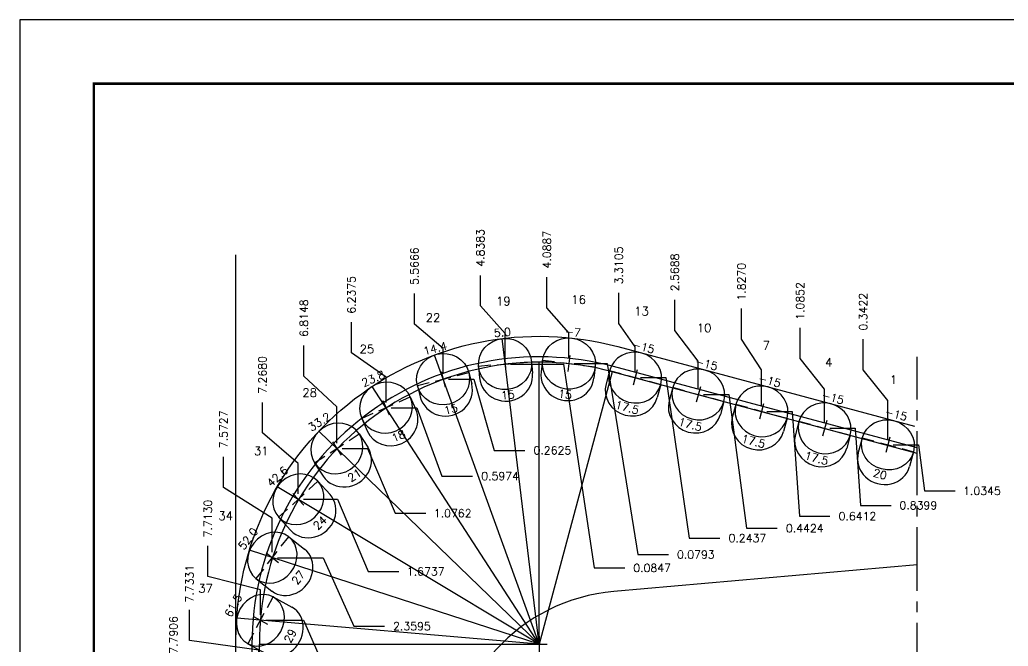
# Model space of a CAD drawing. Header units: inches. Extents: x -3 to 80.6, y -1.2 to 56.3.
# Drawn here: x 12.62 to 24.23, y 27.07 to 34.43 of the extents above; entities that cross this region are included whole.
import ezdxf
from ezdxf.enums import TextEntityAlignment as Align
from ezdxf.lldxf.tags import DXFTag

# ---------------------------------------------------------------- set-up
doc = ezdxf.new("R2010")
doc.units = ezdxf.units.IN
doc.header["$MEASUREMENT"] = 0
doc.header["$PDMODE"] = 35
doc.linetypes.add('CENTER2', pattern=[1.125, 0.75, -0.125, 0.125, -0.125])
doc.layers.get('Defpoints').update_dxf_attribs({"color": 10})
doc.layers.add('Blade_1', color=30, linetype='Continuous', true_color=0xff7f00)
for name, color, linetype in [('CLine', 5, 'CENTER2'), ('Dims', 4, 'Continuous'), ('Title Block', 7, 'Continuous')]:
    doc.layers.add(name, color=color, linetype=linetype)
doc.styles.add('RomanD', font='romand.shx')
doc.styles.add('RomanS', font='romans')
tags = doc.linetypes.add('HIDDEN2', pattern=[0.1875, 0.125, -0.0625]).pattern_tags.tags
tags[6:7] = [DXFTag(74, 4), DXFTag(75, 0), DXFTag(340, '0'), DXFTag(46, 0.0), DXFTag(50, 0.0), DXFTag(44, 0.0), DXFTag(45, 0.0)]
tags[4:5] = [DXFTag(74, 4), DXFTag(75, 0), DXFTag(340, '0'), DXFTag(46, 0.0), DXFTag(50, 0.0), DXFTag(44, 0.0), DXFTag(45, 0.0)]
doc.dimstyles.get("Standard").update_dxf_attribs({"dimtxt": 0.094, "dimasz": 0.18, "dimexe": 0.094, "dimexo": 0.0625, "dimgap": 0.09, "dimtad": 0, "dimtih": 1, "dimtoh": 1, "dimdec": 4, "dimzin": 0, "dimdsep": 46, "dimtxsty": 'RomanS', "dimcen": 0.09, "dimadec": 3, "dimazin": 0, "dimtfac": 1, "dimtdec": 4, "dimtofl": 0, "dimtmove": 0, "dimatfit": 3, "dimfxl": 1, "dimtolj": 1, "dimtzin": 0, "dimarcsym": 0})

# ---------------------------------------------------------------- blocks, each defined once
blk = doc.blocks.new('COT_Dblock')
at = {"layer": 'Title Block', "color": 8}
blk.add_lwpolyline([(0, 0), (34, 0), (34, 22), (0, 22)], close=True, dxfattribs=at)
at = {"layer": 'Title Block', "const_width": 0.03}
blk.add_lwpolyline([(33.13, 21.25), (0.87, 21.25), (0.87, 0.75), (33.13, 0.75)], close=True, dxfattribs=at)
at = {"layer": 'Title Block', "color": 1, "style": 'RomanS', "flags": 8}
for tag, p in [('FNAME', (0.62, 3.75)), ('REVDATE', (0.62, 2.25)), ('USER', (0.62, 0.75))]:
    blk.add_attdef(tag, text='', height=0.047, rotation=90, dxfattribs=at).set_placement(p, align=Align.BOTTOM_LEFT)
at = {"layer": 'Title Block', "color": 3, "style": 'RomanS', "flags": 8}
blk.add_attdef('DRAWN', text='', height=0.11, dxfattribs=at).set_placement((28.7, 1.984), align=Align.MIDDLE_CENTER)
at = {"layer": 'Title Block', "color": 3, "style": 'RomanD', "width": 0.9, "flags": 8}
for tag, height, p in [('TITL1', 0.125, (31.337, 1.684)), ('TITL2', 0.094, (31.337, 1.514)), ('TITL3', 0.094, (31.337, 1.374))]:
    blk.add_attdef(tag, text='', height=height, dxfattribs=at).set_placement(p, align=Align.MIDDLE_CENTER)
at = {"layer": 'Title Block', "color": 3, "style": 'RomanS', "flags": 8}
for tag, p in [('DDATE', (28.356, 1.672)), ('CHECK', (28.356, 1.406)), ('MATRL', (28.356, 1.149)), ('PDATE', (28.356, 0.883)), ('SCALE', (29.896, 0.855)), ('SHEET', (32.005, 0.855))]:
    blk.add_attdef(tag, text='', height=0.094, dxfattribs=at).set_placement(p, align=Align.MIDDLE_LEFT)
for tag, p in [('FSCM#', (30.337, 1.121)), ('DWG#', (31.81, 1.121)), ('REV#', (32.97, 1.121))]:
    blk.add_attdef(tag, text='', height=0.094, dxfattribs=at).set_placement(p, align=Align.TOP_CENTER)
blk = doc.blocks.new('CMark')
at = {"layer": 'CLine'}
for p, q in [((-0.094, 0), (0.094, 0)), ((0, 0.094), (0, -0.094))]:
    blk.add_line(p, q, dxfattribs=at)
blk = doc.blocks.new('1613@20')
for p, q in [((-0.17, 0), (-0.312, 0)), ((0.171, 0), (0.312, 0))]:
    blk.add_line(p, q)
at = {"color": 8, "linetype": 'HIDDEN2', "ltscale": 0.5}
blk.add_line((-0.312, 0), (-0.312, -0.178), dxfattribs=at)
at = {"color": 8, "linetype": 'HIDDEN2', "ltscale": 0.5, "flags": 128}
blk.add_lwpolyline([(0.312, 0), (0.312, -0.178)], dxfattribs=at)
blk.add_ellipse((0, 0), major_axis=(-0.312, 0), ratio=0.939693, start_param=-3.141592653589793, end_param=3.141592653589793)
at = {"color": 8, "linetype": 'HIDDEN2', "ltscale": 0.5}
blk.add_ellipse((0, -0.178), major_axis=(-0.312, 0), ratio=0.939693, start_param=0, end_param=3.141593, dxfattribs=at)
blk.add_blockref('CMark', (0, 0))
at = {"style": 'RomanS'}
blk.add_text('20', height=0.094, dxfattribs=at).set_placement((0, -0.356), align=Align.MIDDLE_CENTER)
blk.add_attdef('ANG', text='', height=0.094, dxfattribs=at).set_placement((0, 0.298), align=Align.BOTTOM_CENTER)
blk = doc.blocks.new('1613@17.5')
for p, q in [((-0.17, 0), (-0.312, 0)), ((0.171, 0), (0.312, 0))]:
    blk.add_line(p, q)
at = {"color": 8, "linetype": 'HIDDEN2', "ltscale": 0.5}
blk.add_line((-0.312, 0), (-0.312, -0.159), dxfattribs=at)
at = {"color": 8, "linetype": 'HIDDEN2', "ltscale": 0.5, "flags": 128}
blk.add_lwpolyline([(0.312, 0), (0.312, -0.159)], dxfattribs=at)
at = {"extrusion": (0, 0, -1)}
blk.add_ellipse((0, 0), major_axis=(-0.312, 0), ratio=0.953717, start_param=-3.141592653589793, end_param=3.141592653589793, dxfattribs=at)
at = {"color": 8, "linetype": 'HIDDEN2', "ltscale": 0.5}
blk.add_ellipse((0, -0.159), major_axis=(0.312, 0), ratio=0.953717, start_param=3.141593, end_param=6.283185, dxfattribs=at)
blk.add_blockref('CMark', (0, 0))
at = {"style": 'RomanS'}
blk.add_text('17.5', height=0.094, dxfattribs=at).set_placement((0, -0.364), align=Align.MIDDLE_CENTER)
blk.add_attdef('ANG', text='', height=0.094, dxfattribs=at).set_placement((0, 0.298), align=Align.BOTTOM_CENTER)
blk = doc.blocks.new('1613@15')
for p, q in [((-0.17, 0), (-0.312, 0)), ((0.171, 0), (0.312, 0))]:
    blk.add_line(p, q)
at = {"color": 8, "linetype": 'HIDDEN2', "ltscale": 0.5}
blk.add_line((-0.312, 0), (-0.312, -0.135), dxfattribs=at)
at = {"color": 8, "linetype": 'HIDDEN2', "ltscale": 0.5, "flags": 128}
blk.add_lwpolyline([(0.312, 0), (0.312, -0.135)], dxfattribs=at)
blk.add_ellipse((0, 0), major_axis=(-0.312, 0), ratio=0.965926, start_param=-3.141592653589793, end_param=3.141592653589793)
at = {"color": 8, "linetype": 'HIDDEN2', "ltscale": 0.5}
blk.add_ellipse((0, -0.135), major_axis=(-0.312, 0), ratio=0.965926, start_param=0, end_param=3.141593, dxfattribs=at)
blk.add_blockref('CMark', (0, 0))
at = {"style": 'RomanS'}
blk.add_text('15', height=0.094, dxfattribs=at).set_placement((0, -0.364), align=Align.MIDDLE_CENTER)
blk.add_attdef('ANG', text='', height=0.094, dxfattribs=at).set_placement((0, 0.298), align=Align.BOTTOM_CENTER)
blk = doc.blocks.new('1613@18')
for p, q in [((-0.17, 0), (-0.312, 0)), ((0.171, 0), (0.312, 0))]:
    blk.add_line(p, q)
at = {"color": 8, "linetype": 'HIDDEN2', "ltscale": 0.5}
blk.add_line((-0.312, 0), (-0.312, -0.159), dxfattribs=at)
at = {"color": 8, "linetype": 'HIDDEN2', "ltscale": 0.5, "flags": 128}
blk.add_lwpolyline([(0.312, 0), (0.312, -0.159)], dxfattribs=at)
at = {"extrusion": (0, 0, -1)}
blk.add_ellipse((0, 0), major_axis=(-0.312, 0), ratio=0.95104, start_param=-3.141592653589793, end_param=3.141592653589793, dxfattribs=at)
at = {"color": 8, "linetype": 'HIDDEN2', "ltscale": 0.5}
blk.add_ellipse((0, -0.161), major_axis=(0.312, 0), ratio=0.953717, start_param=3.141593, end_param=6.283185, dxfattribs=at)
blk.add_blockref('CMark', (0, 0))
at = {"style": 'RomanS'}
blk.add_text('18', height=0.094, dxfattribs=at).set_placement((0, -0.364), align=Align.MIDDLE_CENTER)
blk.add_attdef('ANG', text='', height=0.094, dxfattribs=at).set_placement((0, 0.298), align=Align.BOTTOM_CENTER)
blk = doc.blocks.new('1613@21')
for p, q in [((-0.17, 0), (-0.313, 0)), ((0.171, 0), (0.312, 0))]:
    blk.add_line(p, q)
at = {"color": 8, "linetype": 'HIDDEN2', "ltscale": 0.5}
blk.add_line((-0.313, 0), (-0.313, -0.186), dxfattribs=at)
at = {"color": 8, "linetype": 'HIDDEN2', "ltscale": 0.5, "flags": 128}
blk.add_lwpolyline([(0.312, 0), (0.312, -0.186)], dxfattribs=at)
blk.add_ellipse((0, 0), major_axis=(-0.312, 0), ratio=0.933568, start_param=3.141593, end_param=9.424778)
at = {"color": 8, "linetype": 'HIDDEN2', "ltscale": 0.5}
blk.add_ellipse((0, -0.186), major_axis=(-0.312, 0), ratio=0.933568, start_param=0, end_param=3.141593, dxfattribs=at)
blk.add_blockref('CMark', (0, 0))
at = {"style": 'RomanS'}
blk.add_text('21', height=0.094, dxfattribs=at).set_placement((0, -0.377), align=Align.MIDDLE_CENTER)
blk.add_attdef('ANG', text='', height=0.094, dxfattribs=at).set_placement((0, 0.298), align=Align.BOTTOM_CENTER)
blk = doc.blocks.new('1613@24')
for p, q in [((-0.17, 0), (-0.313, 0)), ((0.171, 0), (0.312, 0))]:
    blk.add_line(p, q)
at = {"color": 8, "linetype": 'HIDDEN2', "ltscale": 0.5}
blk.add_line((-0.313, 0), (-0.313, -0.212), dxfattribs=at)
at = {"color": 8, "linetype": 'HIDDEN2', "ltscale": 0.5, "flags": 128}
blk.add_lwpolyline([(0.312, 0), (0.312, -0.212)], dxfattribs=at)
blk.add_ellipse((0, 0), major_axis=(-0.312, 0), ratio=0.913536, start_param=3.141593, end_param=9.424778)
at = {"color": 8, "linetype": 'HIDDEN2', "ltscale": 0.5}
blk.add_ellipse((0, -0.212), major_axis=(-0.312, 0), ratio=0.910656, start_param=0, end_param=3.141593, dxfattribs=at)
blk.add_blockref('CMark', (0, 0))
at = {"style": 'RomanS'}
blk.add_text('24', height=0.094, dxfattribs=at).set_placement((0, -0.376), align=Align.MIDDLE_CENTER)
blk.add_attdef('ANG', text='', height=0.094, dxfattribs=at).set_placement((0, 0.287), align=Align.BOTTOM_CENTER)
blk = doc.blocks.new('1613@27')
for p, q in [((-0.17, 0), (-0.313, 0)), ((0.171, 0), (0.312, 0))]:
    blk.add_line(p, q)
at = {"color": 8, "linetype": 'HIDDEN2', "ltscale": 0.5}
blk.add_line((-0.313, 0), (-0.313, -0.236), dxfattribs=at)
at = {"color": 8, "linetype": 'HIDDEN2', "ltscale": 0.5, "flags": 128}
blk.add_lwpolyline([(0.312, 0), (0.312, -0.236)], dxfattribs=at)
blk.add_ellipse((0, 0), major_axis=(-0.312, 0), ratio=0.891008, start_param=3.141593, end_param=9.424778)
at = {"color": 8, "linetype": 'HIDDEN2', "ltscale": 0.5}
blk.add_ellipse((0, -0.236), major_axis=(-0.312, 0), ratio=0.891008, start_param=0, end_param=3.141593, dxfattribs=at)
blk.add_blockref('CMark', (0, 0))
at = {"style": 'RomanS'}
blk.add_text('27', height=0.094, dxfattribs=at).set_placement((0.003, -0.384), align=Align.MIDDLE_CENTER)
blk.add_attdef('ANG', text='', height=0.094, dxfattribs=at).set_placement((0, 0.287), align=Align.BOTTOM_CENTER)
blk = doc.blocks.new('1613@29')
for p, q in [((-0.17, 0), (-0.313, 0)), ((0.171, 0), (0.312, 0))]:
    blk.add_line(p, q)
at = {"color": 8, "linetype": 'HIDDEN2', "ltscale": 0.5}
blk.add_line((-0.313, 0), (-0.313, -0.252), dxfattribs=at)
at = {"color": 8, "linetype": 'HIDDEN2', "ltscale": 0.5, "flags": 128}
blk.add_lwpolyline([(0.312, 0), (0.312, -0.252)], dxfattribs=at)
blk.add_ellipse((0, 0), major_axis=(-0.312, 0), ratio=0.874624, start_param=3.141593, end_param=9.424778)
at = {"color": 8, "linetype": 'HIDDEN2', "ltscale": 0.5}
blk.add_ellipse((0, -0.252), major_axis=(-0.312, 0), ratio=0.874624, start_param=0, end_param=3.141593, dxfattribs=at)
blk.add_blockref('CMark', (0, 0))
at = {"style": 'RomanS'}
blk.add_text('29', height=0.094, dxfattribs=at).set_placement((0.006, -0.395), align=Align.MIDDLE_CENTER)
blk.add_attdef('ANG', text='', height=0.094, dxfattribs=at).set_placement((0, 0.287), align=Align.BOTTOM_CENTER)
blk = doc.blocks.new('*D45')
at = {"layer": 'Defpoints', "color": 0, "transparency": 16777216}
for p in [(22.528, 30.672), (23.16, 30.466), (22.818, 29.431)]:
    blk.add_point(p, dxfattribs=at)
at = {"layer": 'Dims', "color": 0, "lineweight": -2, "transparency": 16777216}
for p, q in [((22.528, 30.312), (22.528, 30.672)), ((22.818, 29.952), (22.528, 30.312)), ((22.818, 29.494), (22.818, 29.952))]:
    blk.add_line(p, q, dxfattribs=at)
at = {"layer": 'Dims', "color": 0, "transparency": 16777216, "insert": (22.528, 30.995), "char_height": 0.094, "attachment_point": 5, "rotation": 90, "style": 'RomanS'}
blk.add_mtext('\\A1;0.3422', dxfattribs=at)
blk = doc.blocks.new('*D46')
at = {"layer": 'Defpoints', "color": 0, "transparency": 16777216}
for p in [(21.787, 30.806), (23.16, 30.466), (22.075, 29.626)]:
    blk.add_point(p, dxfattribs=at)
at = {"layer": 'Dims', "color": 0, "lineweight": -2, "transparency": 16777216}
for p, q in [((21.787, 30.446), (21.787, 30.806)), ((22.075, 30.086), (21.787, 30.446)), ((22.075, 29.688), (22.075, 30.086))]:
    blk.add_line(p, q, dxfattribs=at)
at = {"layer": 'Dims', "color": 0, "transparency": 16777216, "insert": (21.787, 31.122), "char_height": 0.094, "attachment_point": 5, "rotation": 90, "style": 'RomanS'}
blk.add_mtext('\\A1;1.0852', dxfattribs=at)
blk = doc.blocks.new('*D47')
at = {"layer": 'Defpoints', "color": 0, "transparency": 16777216}
for p in [(21.098, 31.032), (23.16, 30.466), (21.333, 29.825)]:
    blk.add_point(p, dxfattribs=at)
at = {"layer": 'Dims', "color": 0, "lineweight": -2, "transparency": 16777216}
for p, q in [((21.098, 30.672), (21.098, 31.032)), ((21.333, 30.312), (21.098, 30.672)), ((21.333, 29.887), (21.333, 30.312))]:
    blk.add_line(p, q, dxfattribs=at)
at = {"layer": 'Dims', "color": 0, "transparency": 16777216, "insert": (21.098, 31.348), "char_height": 0.094, "attachment_point": 5, "rotation": 90, "style": 'RomanS'}
blk.add_mtext('\\A1;1.8270', dxfattribs=at)
blk = doc.blocks.new('*D48')
at = {"layer": 'Defpoints', "color": 0, "transparency": 16777216}
for p in [(20.315, 31.135), (23.16, 30.466), (20.591, 30.023)]:
    blk.add_point(p, dxfattribs=at)
at = {"layer": 'Dims', "color": 0, "lineweight": -2, "transparency": 16777216}
for p, q in [((20.315, 30.775), (20.315, 31.135)), ((20.591, 30.415), (20.315, 30.775)), ((20.591, 30.086), (20.591, 30.415))]:
    blk.add_line(p, q, dxfattribs=at)
at = {"layer": 'Dims', "color": 0, "transparency": 16777216, "insert": (20.315, 31.458), "char_height": 0.094, "attachment_point": 5, "rotation": 90, "style": 'RomanS'}
blk.add_mtext('\\A1;2.5688', dxfattribs=at)
blk = doc.blocks.new('*D49')
at = {"layer": 'Defpoints', "color": 0, "transparency": 16777216}
for p in [(19.657, 31.217), (23.16, 30.466), (19.85, 30.222)]:
    blk.add_point(p, dxfattribs=at)
at = {"layer": 'Dims', "color": 0, "lineweight": -2, "transparency": 16777216}
for p, q in [((19.657, 30.857), (19.657, 31.217)), ((19.85, 30.582), (19.657, 30.857)), ((19.85, 30.285), (19.85, 30.582))]:
    blk.add_line(p, q, dxfattribs=at)
at = {"layer": 'Dims', "color": 0, "transparency": 16777216, "insert": (19.657, 31.54), "char_height": 0.094, "attachment_point": 5, "rotation": 90, "style": 'RomanS'}
blk.add_mtext('\\A1;3.3105', dxfattribs=at)
blk = doc.blocks.new('*D50')
at = {"layer": 'Defpoints', "color": 0, "transparency": 16777216}
for p in [(18.813, 31.402), (23.16, 30.466), (19.071, 30.386)]:
    blk.add_point(p, dxfattribs=at)
at = {"layer": 'Dims', "color": 0, "lineweight": -2, "transparency": 16777216}
for p, q in [((18.813, 31.042), (18.813, 31.402)), ((19.071, 30.746), (18.813, 31.042)), ((19.071, 30.449), (19.071, 30.746))]:
    blk.add_line(p, q, dxfattribs=at)
at = {"layer": 'Dims', "color": 0, "transparency": 16777216, "insert": (18.813, 31.725), "char_height": 0.094, "attachment_point": 5, "rotation": 90, "style": 'RomanS'}
blk.add_mtext('\\A1;4.0887', dxfattribs=at)
blk = doc.blocks.new('*D51')
at = {"layer": 'Defpoints', "color": 0, "transparency": 16777216}
for p in [(18.031, 31.423), (23.16, 30.466), (18.322, 30.381)]:
    blk.add_point(p, dxfattribs=at)
at = {"layer": 'Dims', "color": 0, "lineweight": -2, "transparency": 16777216}
for p, q in [((18.031, 31.063), (18.031, 31.423)), ((18.322, 30.741), (18.031, 31.063)), ((18.322, 30.444), (18.322, 30.741))]:
    blk.add_line(p, q, dxfattribs=at)
at = {"layer": 'Dims', "color": 0, "transparency": 16777216, "insert": (18.031, 31.746), "char_height": 0.094, "attachment_point": 5, "rotation": 90, "style": 'RomanS'}
blk.add_mtext('\\A1;4.8383', dxfattribs=at)
blk = doc.blocks.new('*D52')
at = {"layer": 'Defpoints', "color": 0, "transparency": 16777216}
for p in [(17.257, 31.208), (23.16, 30.466), (17.594, 30.203)]:
    blk.add_point(p, dxfattribs=at)
at = {"layer": 'Dims', "color": 0, "lineweight": -2, "transparency": 16777216}
for p, q in [((17.257, 30.848), (17.257, 31.208)), ((17.594, 30.563), (17.257, 30.848)), ((17.594, 30.266), (17.594, 30.563))]:
    blk.add_line(p, q, dxfattribs=at)
at = {"layer": 'Dims', "color": 0, "transparency": 16777216, "insert": (17.257, 31.531), "char_height": 0.094, "attachment_point": 5, "rotation": 90, "style": 'RomanS'}
blk.add_mtext('\\A1;5.5666', dxfattribs=at)
blk = doc.blocks.new('*D53')
at = {"layer": 'Defpoints', "color": 0, "transparency": 16777216}
for p in [(16.516, 30.874), (23.16, 30.466), (16.923, 29.868)]:
    blk.add_point(p, dxfattribs=at)
at = {"layer": 'Dims', "color": 0, "lineweight": -2, "transparency": 16777216}
for p, q in [((16.516, 30.514), (16.516, 30.874)), ((16.923, 30.228), (16.516, 30.514)), ((16.923, 29.931), (16.923, 30.228))]:
    blk.add_line(p, q, dxfattribs=at)
at = {"layer": 'Dims', "color": 0, "transparency": 16777216, "insert": (16.516, 31.194), "char_height": 0.094, "attachment_point": 5, "rotation": 90, "style": 'RomanS'}
blk.add_mtext('\\A1;6.2375', dxfattribs=at)
blk = doc.blocks.new('*D54')
at = {"layer": 'Defpoints', "color": 0, "transparency": 16777216}
for p in [(15.958, 30.6), (23.16, 30.466), (16.345, 29.39)]:
    blk.add_point(p, dxfattribs=at)
at = {"layer": 'Dims', "color": 0, "lineweight": -2, "transparency": 16777216}
for p, q in [((15.958, 30.24), (15.958, 30.6)), ((16.345, 29.88), (15.958, 30.24)), ((16.345, 29.452), (16.345, 29.88))]:
    blk.add_line(p, q, dxfattribs=at)
at = {"layer": 'Dims', "color": 0, "transparency": 16777216, "insert": (15.958, 30.92), "char_height": 0.094, "attachment_point": 5, "rotation": 90, "style": 'RomanS'}
blk.add_mtext('\\A1;6.8148', dxfattribs=at)
blk = doc.blocks.new('*D55')
at = {"layer": 'Defpoints', "color": 0, "transparency": 16777216}
for p in [(23.16, 30.466), (15.471, 29.931), (15.892, 28.792)]:
    blk.add_point(p, dxfattribs=at)
at = {"layer": 'Dims', "color": 0, "lineweight": -2, "transparency": 16777216}
for p, q in [((15.471, 29.571), (15.471, 29.931)), ((15.892, 29.211), (15.471, 29.571)), ((15.892, 28.855), (15.892, 29.211))]:
    blk.add_line(p, q, dxfattribs=at)
at = {"layer": 'Dims', "color": 0, "transparency": 16777216, "insert": (15.471, 30.253), "char_height": 0.094, "attachment_point": 5, "rotation": 90, "style": 'RomanS'}
blk.add_mtext('\\A1;7.2680', dxfattribs=at)
blk = doc.blocks.new('*D56')
at = {"layer": 'Defpoints', "color": 0, "transparency": 16777216}
for p in [(23.16, 30.466), (15.014, 29.292), (15.587, 28.106)]:
    blk.add_point(p, dxfattribs=at)
at = {"layer": 'Dims', "color": 0, "lineweight": -2, "transparency": 16777216}
for p, q in [((15.014, 28.932), (15.014, 29.292)), ((15.587, 28.572), (15.014, 28.932)), ((15.587, 28.169), (15.587, 28.572))]:
    blk.add_line(p, q, dxfattribs=at)
at = {"layer": 'Dims', "color": 0, "transparency": 16777216, "insert": (15.014, 29.614), "char_height": 0.094, "attachment_point": 5, "rotation": 90, "style": 'RomanS'}
blk.add_mtext('\\A1;7.5727', dxfattribs=at)
blk = doc.blocks.new('*D57')
at = {"layer": 'Defpoints', "color": 0, "transparency": 16777216}
for p in [(23.16, 30.466), (14.83, 28.244), (15.447, 27.37)]:
    blk.add_point(p, dxfattribs=at)
at = {"layer": 'Dims', "color": 0, "lineweight": -2, "transparency": 16777216}
for p, q in [((14.83, 27.884), (14.83, 28.244)), ((15.447, 27.73), (14.83, 27.884)), ((15.447, 27.433), (15.447, 27.73))]:
    blk.add_line(p, q, dxfattribs=at)
at = {"layer": 'Dims', "color": 0, "transparency": 16777216, "insert": (14.83, 28.566), "char_height": 0.094, "attachment_point": 5, "rotation": 90, "style": 'RomanS'}
blk.add_mtext('\\A1;7.7130', dxfattribs=at)
blk = doc.blocks.new('*D58')
at = {"layer": 'Defpoints', "color": 0, "transparency": 16777216}
for p in [(23.16, 30.466), (14.616, 27.492), (15.427, 26.661)]:
    blk.add_point(p, dxfattribs=at)
at = {"layer": 'Dims', "color": 0, "lineweight": -2, "transparency": 16777216}
for p, q in [((14.616, 27.132), (14.616, 27.492)), ((15.427, 27.021), (14.616, 27.132)), ((15.427, 26.723), (15.427, 27.021))]:
    blk.add_line(p, q, dxfattribs=at)
at = {"layer": 'Dims', "color": 0, "transparency": 16777216, "insert": (14.616, 27.801), "char_height": 0.094, "attachment_point": 5, "rotation": 90, "style": 'RomanS'}
blk.add_mtext('\\A1;7.7331', dxfattribs=at)
blk = doc.blocks.new('*D59')
at = {"layer": 'Defpoints', "color": 0, "transparency": 16777216}
for p in [(23.16, 30.466), (14.426, 26.875), (15.37, 25.927)]:
    blk.add_point(p, dxfattribs=at)
at = {"layer": 'Dims', "color": 0, "lineweight": -2, "transparency": 16777216}
for p, q in [((14.426, 26.515), (14.426, 26.875)), ((15.37, 26.287), (14.426, 26.515)), ((15.37, 25.99), (15.37, 26.287))]:
    blk.add_line(p, q, dxfattribs=at)
at = {"layer": 'Dims', "color": 0, "transparency": 16777216, "insert": (14.426, 27.198), "char_height": 0.094, "attachment_point": 5, "rotation": 90, "style": 'RomanS'}
blk.add_mtext('\\A1;7.7906', dxfattribs=at)
blk = doc.blocks.new('*D60')
at = {"layer": 'Defpoints', "color": 0, "transparency": 16777216}
for p in [(23.16, 30.466), (15.37, 25.927), (16.278, 25.54)]:
    blk.add_point(p, dxfattribs=at)
at = {"layer": 'Dims', "color": 0, "lineweight": -2, "transparency": 16777216}
for p, q in [((15.432, 25.927), (15.73, 25.927)), ((15.73, 25.927), (15.918, 25.54)), ((15.918, 25.54), (16.278, 25.54))]:
    blk.add_line(p, q, dxfattribs=at)
at = {"layer": 'Dims', "color": 0, "transparency": 16777216, "insert": (16.6, 25.54), "char_height": 0.094, "attachment_point": 5, "style": 'RomanS'}
blk.add_mtext('\\A1;4.5387', dxfattribs=at)
blk = doc.blocks.new('*D61')
at = {"layer": 'Defpoints', "color": 0, "transparency": 16777216}
for p in [(23.16, 30.466), (15.427, 26.661), (16.453, 25.973)]:
    blk.add_point(p, dxfattribs=at)
at = {"layer": 'Dims', "color": 0, "lineweight": -2, "transparency": 16777216}
for p, q in [((15.49, 26.661), (15.787, 26.661)), ((15.787, 26.661), (16.093, 25.973)), ((16.093, 25.973), (16.453, 25.973))]:
    blk.add_line(p, q, dxfattribs=at)
at = {"layer": 'Dims', "color": 0, "transparency": 16777216, "insert": (16.775, 25.973), "char_height": 0.094, "attachment_point": 5, "style": 'RomanS'}
blk.add_mtext('\\A1;3.8052', dxfattribs=at)
blk = doc.blocks.new('*D62')
at = {"layer": 'Defpoints', "color": 0, "transparency": 16777216}
for p in [(23.16, 30.466), (15.447, 27.37), (16.674, 26.554)]:
    blk.add_point(p, dxfattribs=at)
at = {"layer": 'Dims', "color": 0, "lineweight": -2, "transparency": 16777216}
for p, q in [((15.51, 27.37), (15.954, 27.37)), ((15.954, 27.37), (16.314, 26.554)), ((16.314, 26.554), (16.674, 26.554))]:
    blk.add_line(p, q, dxfattribs=at)
at = {"layer": 'Dims', "color": 0, "transparency": 16777216, "insert": (16.996, 26.554), "char_height": 0.094, "attachment_point": 5, "style": 'RomanS'}
blk.add_mtext('\\A1;3.0956', dxfattribs=at)
blk = doc.blocks.new('*D63')
at = {"layer": 'Defpoints', "color": 0, "transparency": 16777216}
for p in [(23.16, 30.466), (15.587, 28.106), (16.904, 27.301)]:
    blk.add_point(p, dxfattribs=at)
at = {"layer": 'Dims', "color": 0, "lineweight": -2, "transparency": 16777216}
for p, q in [((15.65, 28.106), (16.184, 28.106)), ((16.184, 28.106), (16.544, 27.301)), ((16.544, 27.301), (16.904, 27.301))]:
    blk.add_line(p, q, dxfattribs=at)
at = {"layer": 'Dims', "color": 0, "transparency": 16777216, "insert": (17.227, 27.301), "char_height": 0.094, "attachment_point": 5, "style": 'RomanS'}
blk.add_mtext('\\A1;2.3595', dxfattribs=at)
blk = doc.blocks.new('*D64')
at = {"layer": 'Defpoints', "color": 0, "transparency": 16777216}
for p in [(23.16, 30.466), (15.892, 28.792), (17.073, 27.945)]:
    blk.add_point(p, dxfattribs=at)
at = {"layer": 'Dims', "color": 0, "lineweight": -2, "transparency": 16777216}
for p, q in [((15.955, 28.792), (16.353, 28.792)), ((16.353, 28.792), (16.713, 27.945)), ((16.713, 27.945), (17.073, 27.945))]:
    blk.add_line(p, q, dxfattribs=at)
at = {"layer": 'Dims', "color": 0, "transparency": 16777216, "insert": (17.389, 27.945), "char_height": 0.094, "attachment_point": 5, "style": 'RomanS'}
blk.add_mtext('\\A1;1.6737', dxfattribs=at)
blk = doc.blocks.new('*D65')
at = {"layer": 'Defpoints', "color": 0, "transparency": 16777216}
for p in [(23.16, 30.466), (16.345, 29.39), (17.39, 28.628)]:
    blk.add_point(p, dxfattribs=at)
at = {"layer": 'Dims', "color": 0, "lineweight": -2, "transparency": 16777216}
for p, q in [((16.408, 29.39), (16.705, 29.39)), ((16.705, 29.39), (17.03, 28.628)), ((17.03, 28.628), (17.39, 28.628))]:
    blk.add_line(p, q, dxfattribs=at)
at = {"layer": 'Dims', "color": 0, "transparency": 16777216, "insert": (17.706, 28.628), "char_height": 0.094, "attachment_point": 5, "style": 'RomanS'}
blk.add_mtext('\\A1;1.0762', dxfattribs=at)
blk = doc.blocks.new('*D66')
at = {"layer": 'Defpoints', "color": 0, "transparency": 16777216}
for p in [(23.16, 30.466), (16.923, 29.868), (17.938, 29.064)]:
    blk.add_point(p, dxfattribs=at)
at = {"layer": 'Dims', "color": 0, "lineweight": -2, "transparency": 16777216}
for p, q in [((16.985, 29.868), (17.283, 29.868)), ((17.283, 29.868), (17.578, 29.064)), ((17.578, 29.064), (17.938, 29.064))]:
    blk.add_line(p, q, dxfattribs=at)
at = {"layer": 'Dims', "color": 0, "transparency": 16777216, "insert": (18.263, 29.064), "char_height": 0.094, "attachment_point": 5, "style": 'RomanS'}
blk.add_mtext('\\A1;0.5974', dxfattribs=at)
blk = doc.blocks.new('*D67')
at = {"layer": 'Defpoints', "color": 0, "transparency": 16777216}
for p in [(23.16, 30.466), (17.594, 30.203), (18.554, 29.367)]:
    blk.add_point(p, dxfattribs=at)
at = {"layer": 'Dims', "color": 0, "lineweight": -2, "transparency": 16777216}
for p, q in [((17.656, 30.203), (17.954, 30.203)), ((17.954, 30.203), (18.194, 29.367)), ((18.194, 29.367), (18.554, 29.367))]:
    blk.add_line(p, q, dxfattribs=at)
at = {"layer": 'Dims', "color": 0, "transparency": 16777216, "insert": (18.877, 29.367), "char_height": 0.094, "attachment_point": 5, "style": 'RomanS'}
blk.add_mtext('\\A1;0.2625', dxfattribs=at)
blk = doc.blocks.new('*D68')
at = {"layer": 'Defpoints', "color": 0, "transparency": 16777216}
for p in [(23.16, 30.466), (19.071, 30.386), (20.24, 28.143)]:
    blk.add_point(p, dxfattribs=at)
at = {"layer": 'Dims', "color": 0, "lineweight": -2, "transparency": 16777216}
for p, q in [((19.134, 30.386), (19.52, 30.386)), ((19.52, 30.386), (19.88, 28.143)), ((19.88, 28.143), (20.24, 28.143))]:
    blk.add_line(p, q, dxfattribs=at)
at = {"layer": 'Dims', "color": 0, "transparency": 16777216, "insert": (20.562, 28.143), "char_height": 0.094, "attachment_point": 5, "style": 'RomanS'}
blk.add_mtext('\\A1;0.0793', dxfattribs=at)
blk = doc.blocks.new('*D69')
at = {"layer": 'Defpoints', "color": 0, "transparency": 16777216}
for p in [(23.16, 30.466), (19.85, 30.222), (20.845, 28.336)]:
    blk.add_point(p, dxfattribs=at)
at = {"layer": 'Dims', "color": 0, "lineweight": -2, "transparency": 16777216}
for p, q in [((19.912, 30.222), (20.21, 30.222)), ((20.21, 30.222), (20.485, 28.336)), ((20.485, 28.336), (20.845, 28.336))]:
    blk.add_line(p, q, dxfattribs=at)
at = {"layer": 'Dims', "color": 0, "transparency": 16777216, "insert": (21.168, 28.336), "char_height": 0.094, "attachment_point": 5, "style": 'RomanS'}
blk.add_mtext('\\A1;0.2437', dxfattribs=at)
blk = doc.blocks.new('*D70')
at = {"layer": 'Defpoints', "color": 0, "transparency": 16777216}
for p in [(23.16, 30.466), (20.591, 30.023), (21.517, 28.451)]:
    blk.add_point(p, dxfattribs=at)
at = {"layer": 'Dims', "color": 0, "lineweight": -2, "transparency": 16777216}
for p, q in [((20.654, 30.023), (20.951, 30.023)), ((20.951, 30.023), (21.157, 28.451)), ((21.157, 28.451), (21.517, 28.451))]:
    blk.add_line(p, q, dxfattribs=at)
at = {"layer": 'Dims', "color": 0, "transparency": 16777216, "insert": (21.842, 28.451), "char_height": 0.094, "attachment_point": 5, "style": 'RomanS'}
blk.add_mtext('\\A1;0.4424', dxfattribs=at)
blk = doc.blocks.new('*D71')
at = {"layer": 'Defpoints', "color": 0, "transparency": 16777216}
for p in [(23.16, 30.466), (21.333, 29.825), (22.138, 28.594)]:
    blk.add_point(p, dxfattribs=at)
at = {"layer": 'Dims', "color": 0, "lineweight": -2, "transparency": 16777216}
for p, q in [((21.396, 29.825), (21.693, 29.825)), ((21.693, 29.825), (21.778, 28.594)), ((21.778, 28.594), (22.138, 28.594))]:
    blk.add_line(p, q, dxfattribs=at)
at = {"layer": 'Dims', "color": 0, "transparency": 16777216, "insert": (22.461, 28.594), "char_height": 0.094, "attachment_point": 5, "style": 'RomanS'}
blk.add_mtext('\\A1;0.6412', dxfattribs=at)
blk = doc.blocks.new('*D72')
at = {"layer": 'Defpoints', "color": 0, "transparency": 16777216}
for p in [(23.16, 30.466), (22.075, 29.626), (22.855, 28.721)]:
    blk.add_point(p, dxfattribs=at)
at = {"layer": 'Dims', "color": 0, "lineweight": -2, "transparency": 16777216}
for p, q in [((22.137, 29.626), (22.435, 29.626)), ((22.435, 29.626), (22.495, 28.721)), ((22.495, 28.721), (22.855, 28.721))]:
    blk.add_line(p, q, dxfattribs=at)
at = {"layer": 'Dims', "color": 0, "transparency": 16777216, "insert": (23.176, 28.721), "char_height": 0.094, "attachment_point": 5, "style": 'RomanS'}
blk.add_mtext('\\A1;0.8399', dxfattribs=at)
blk = doc.blocks.new('*D73')
at = {"layer": 'Defpoints', "color": 0, "transparency": 16777216}
for p in [(23.16, 30.466), (22.818, 29.431), (23.607, 28.89)]:
    blk.add_point(p, dxfattribs=at)
at = {"layer": 'Dims', "color": 0, "lineweight": -2, "transparency": 16777216}
for p, q in [((22.88, 29.431), (23.178, 29.431)), ((23.178, 29.431), (23.247, 28.89)), ((23.247, 28.89), (23.607, 28.89))]:
    blk.add_line(p, q, dxfattribs=at)
at = {"layer": 'Dims', "color": 0, "transparency": 16777216, "insert": (23.923, 28.89), "char_height": 0.094, "attachment_point": 5, "style": 'RomanS'}
blk.add_mtext('\\A1;1.0345', dxfattribs=at)
blk = doc.blocks.new('*D74')
at = {"layer": 'Defpoints', "color": 0, "transparency": 16777216}
for p in [(23.16, 30.466), (18.322, 30.381), (19.727, 27.985)]:
    blk.add_point(p, dxfattribs=at)
at = {"layer": 'Dims', "color": 0, "lineweight": -2, "transparency": 16777216}
for p, q in [((18.384, 30.381), (19.007, 30.381)), ((19.007, 30.381), (19.367, 27.985)), ((19.367, 27.985), (19.727, 27.985))]:
    blk.add_line(p, q, dxfattribs=at)
at = {"layer": 'Dims', "color": 0, "transparency": 16777216, "insert": (20.049, 27.985), "char_height": 0.094, "attachment_point": 5, "style": 'RomanS'}
blk.add_mtext('\\A1;0.0847', dxfattribs=at)

msp = doc.modelspace()

# ---------------------------------------------------------------- linework, layer by layer
msp.add_line((15.16013, 27.14453), (15.16013, 31.66217))
at = {"color": 0}
msp.add_line((23.16013, 28.02088), (19.59992, 27.7094), dxfattribs=at)
at = {"color": 1}
msp.add_lwpolyline([(15.16013, 25.39709), (15.16013, 27.14453, -0.49314543), (19.64467, 30.58564), (23.12893, 29.65203)], format="xyb", dxfattribs=at)
msp.add_lwpolyline([(23.16013, 29.39588), (19.59614, 30.35084, 0.49314543), (15.34763, 27.09084), (15.34763, 25.58459), (15.34763, 25.58459, -0.41421356), (15.25388, 25.49084, 0.41421356), (15.16013, 25.39709), (15.16013, 22.48491)], format="xyb")
msp.add_lwpolyline([(23.16013, 29.33117), (19.57997, 30.29047)], dxfattribs=at)
msp.add_arc((18.72815, 27.11144), 3.29118, 75, 180.35848, dxfattribs=at)
at = {"color": 0}
msp.add_arc((19.78513, 25.59249), 2.125, 95, 180, dxfattribs=at)
at = {"layer": 'Blade_1'}
for q in [(18.28537, 30.68009), (17.49056, 30.48719), (16.76077, 30.11816), (16.13497, 29.59309), (15.64578, 28.9402), (15.3181, 28.19361), (15.16887, 27.39395)]:
    msp.add_line((18.72263, 27.09084), q, dxfattribs=at)
at = {"layer": 'CLine'}
msp.add_line((23.16013, 18.71584), (23.16013, 30.46584), dxfattribs=at)
at = {"layer": 'Defpoints'}
for p, q in [((18.72263, 27.09084), (18.72263, 30.40261)), ((19.57997, 30.29047), (18.72263, 27.09084)), ((15.43703, 27.09084), (18.72263, 27.09084))]:
    msp.add_line(p, q, dxfattribs=at)
at = {"layer": 'Defpoints', "color": 1}
msp.add_line((15.43703, 25.49709), (15.43703, 27.09084), dxfattribs=at)

# ---------------------------------------------------------------- block references
msp.add_blockref('CMark', (18.72263, 27.09084))
at = {"layer": 'Blade_1'}
for name, p, rotation, values in [('1613@15', (18.32179, 30.38113), 4.999999999999998, {'ANG': '5.0'}), ('1613@15', (19.07139, 30.3865), 353, {'ANG': '-7'}), ('1613@15', (17.59353, 30.20335), 14.4, {'ANG': '14.4'}), ('1613@17.5', (19.84959, 30.22218), 345, {'ANG': '-15'}), ('1613@17.5', (20.59138, 30.02342), 345, {'ANG': '-15'}), ('1613@18', (16.92259, 29.86845), 23.8, {'ANG': '23.8'}), ('1613@17.5', (21.33316, 29.82466), 345, {'ANG': '-15'}), ('1613@17.5', (22.07495, 29.6259), 345, {'ANG': '-15'}), ('1613@21', (16.34536, 29.38965), 33.2, {'ANG': '33.2'}), ('1613@20', (22.81798, 29.43134), 345, {'ANG': '-15'}), ('1613@24', (15.8921, 28.79215), 42.60000000000001, {'ANG': '42.6'}), ('1613@27', (15.58746, 28.10636), 52.00000000000001, {'ANG': '52.0'}), ('1613@29', (15.44715, 27.37022), 61.50000000000001, {'ANG': '61.5'})]:
    msp.add_blockref(name, p, dxfattribs=dict(at, rotation=rotation)).add_auto_attribs(values)
at = {"layer": 'Title Block'}
msp.add_blockref('COT_Dblock', (12.62056, 12.4259), dxfattribs=at)

# ---------------------------------------------------------------- texts
at = {"layer": 'Blade_1', "char_height": 0.1, "attachment_point": 1}
for s, insert in [('{\\Fromans|c0;19}', (18.21553, 31.17037)), ('{\\Fromans|c0;16}', (19.09917, 31.18797)), ('{\\Fromans|c0;13}', (19.83818, 31.0521)), ('{\\Fromans|c0;22}', (17.38889, 30.97564)), ('{\\Fromans|c0;10}', (20.5742, 30.85488)), ('{\\Fromans|c0;25}', (16.61192, 30.60727)), ('{\\Fromans|c0;7}', (21.34635, 30.64798)), ('{\\Fromans|c0;4}', (22.08203, 30.45086)), ('{\\Fromans|c0;1}', (22.84132, 30.24741)), ('{\\Fromans|c0;28}', (15.94067, 30.09554)), ('{\\Fromans|c0;31}', (15.37165, 29.40993)), ('{\\Fromans|c0;34}', (14.95338, 28.64712)), ('{\\Fromans|c0;37}', (14.71686, 27.79502))]:
    msp.add_mtext_dynamic_manual_height_columns(s, width=0.2790132, gutter_width=1, heights=[0], dxfattribs=dict(at, insert=insert))

# ---------------------------------------------------------------- dimensions: what is measured, and where the dimension line sits
at = {"layer": 'Dims'}
for feature_location, offset, dtype, origin, picture, middle in [((18.32179, 30.38113), (-0.29098, 1.04176), 1, (23.16013, 30.46584), '*D51', (18.03081, 31.74565)), ((19.07139, 30.3865), (-0.25847, 1.01582), 1, (23.16013, 30.46584), '*D50', (18.81292, 31.72508)), ((17.59353, 30.20335), (-0.33692, 1.00503), 1, (23.16013, 30.46584), '*D52', (17.25662, 31.53114)), ((19.84959, 30.22218), (-0.19281, 0.99501), 1, (23.16013, 30.46584), '*D49', (19.65678, 31.53995)), ((20.591377, 30.023417), (-0.275971, 1.111495), 1, (23.160128, 30.465845), '*D48', (20.315406, 31.457674)), ((21.33316, 29.82466), (-0.23564, 1.20741), 1, (23.16013, 30.46584), '*D47', (21.09752, 31.34811)), ((16.92259, 29.86845), (-0.40675, 1.00525), 1, (23.16013, 30.46584), '*D53', (16.51585, 31.19423)), ((22.07495, 29.6259), (-0.28793, 1.1799), 1, (23.16013, 30.46584), '*D46', (21.78702, 31.12185)), ((16.34536, 29.38965), (-0.38762, 1.21024), 1, (23.16013, 30.46584), '*D54', (15.95773, 30.92041)), ((22.8179778, 29.4313387), (-0.2900113, 1.2407568), 1, (23.1601284, 30.4658448), '*D45', (22.5279665, 30.9948574)), ((15.36953, 25.92711), (-0.94304, 0.94782), 1, (23.16013, 30.46584), '*D59', (14.42649, 27.19769)), ((15.427075, 26.66066), (-0.811328, 0.83147), 1, (23.160128, 30.465845), '*D58', (14.615748, 27.801463)), ((15.44715, 27.37022), (-0.61725, 0.8735), 1, (23.16013, 30.46584), '*D57', (14.82991, 28.56648)), ((15.58746, 28.10636), (-0.57344, 1.18528), 1, (23.16013, 30.46584), '*D56', (15.01401, 29.6144)), ((15.36953, 25.92711), (0.90812, -0.38676), 0, (23.16013, 30.46584), '*D60', (16.60041, 25.54035)), ((15.8921, 28.79215), (-0.42145, 1.1384), 1, (23.16013, 30.46584), '*D55', (15.47065, 30.25331)), ((15.42708, 26.66066), (1.02556, -0.6877), 0, (23.16013, 30.46584), '*D61', (16.7754, 25.97296)), ((15.44715, 27.37022), (1.22656, -0.81618), 0, (23.16013, 30.46584), '*D62', (16.99648, 26.55403)), ((15.58746, 28.10636), (1.31658, -0.80574), 0, (23.16013, 30.46584), '*D63', (17.2268, 27.30062)), ((15.8921, 28.79215), (1.18079, -0.84721), 0, (23.16013, 30.46584), '*D64', (17.38893, 27.94494)), ((16.34536, 29.38965), (1.04436, -0.76201), 0, (23.16013, 30.46584), '*D65', (17.70577, 28.62764)), ((16.92259, 29.86845), (1.01554, -0.80477), 0, (23.16013, 30.46584), '*D66', (18.26313, 29.06368)), ((17.59353, 30.20335), (0.96061, -0.83585), 0, (23.16013, 30.46584), '*D67', (18.87691, 29.36749)), ((18.32179, 30.38113), (1.40495, -2.39644), 0, (23.16013, 30.46584), '*D74', (20.0495, 27.98469)), ((19.07139, 30.3865), (1.16815, -2.24373), 0, (23.16013, 30.46584), '*D68', (20.56231, 28.14277)), ((19.84959, 30.22218), (0.9953, -1.88611), 0, (23.16013, 30.46584), '*D69', (21.16766, 28.33607)), ((20.59138, 30.02342), (0.92588, -1.5726), 0, (23.16013, 30.46584), '*D70', (21.84226, 28.45082)), ((21.33316, 29.82466), (0.80487, -1.23111), 0, (23.16013, 30.46584), '*D71', (22.46079, 28.59355)), ((22.07495, 29.6259), (0.78025, -0.90534), 0, (23.16013, 30.46584), '*D72', (23.17572, 28.72056)), ((22.81798, 29.43134), (0.78909, -0.54123), 0, (23.16013, 30.46584), '*D73', (23.92311, 28.89011))]:
    dim = msp.add_ordinate_dim(feature_location=feature_location, offset=offset, dtype=dtype, origin=origin, dimstyle='Standard', dxfattribs=at)
    dim.commit()
    dim.dimension.update_dxf_attribs({"geometry": picture, "text_midpoint": middle})

doc.saveas('drawing.dxf')
